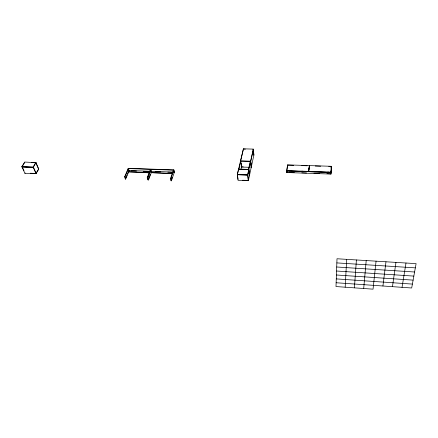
<?xml version="1.0" encoding="UTF-8"?>
<svg xmlns="http://www.w3.org/2000/svg" width="438" height="438" viewBox="0 0 438 438"><rect width="100%" height="100%" fill="white"/><g stroke="black" fill="none" stroke-linecap="round" stroke-linejoin="round"><path stroke-width="0.66" d="M309.332 165.876L309.414 165.591L331.418 166.298L330.942 172.43L286.704 170.951L287.635 164.891L309.327 165.586L308.648 171.674L286.753 170.924L287.635 164.891M308.642 171.384L286.737 170.639L286.78 172.539L330.947 174.067L331.002 172.205M331.402 168.422L331.418 166.298M345.177 287.197L346.677 259.351M354.413 287.848L356.406 259.953M330.947 174.067L331.424 168.165M330.942 168.148L331.051 166.801M363.699 288.505L366.201 260.555M376.056 261.163L373.045 289.168L335.995 286.551L337.003 258.754L416.1 263.638L411.687 287.996L336.132 282.751M328.746 166.5L331.462 166.56L330.98 172.463L308.73 171.674L309.414 165.591M309.036 169.101L309.19 167.809M309.212 169.035L309.365 167.694M308.566 169.429L308.724 168.093M382.927 285.998L385.971 261.776M392.459 286.66L395.952 262.395M286.78 172.539L287.125 170.3M402.04 287.328L405.993 263.014M253.306 149.385L253.284 149.106L243.402 148.832L237.352 174.373L238.042 180.314L248.33 180.702L253.898 154.992L253.356 149.363L250.695 161.485M248.33 180.702L247.651 174.74L253.284 149.106M248.839 169.944L247.716 175.052L237.336 174.68L238.546 169.336M248.488 169.396L250.246 161.43M241.256 166.549L241.146 167.031L249.206 167.3M241.042 169.03L241.508 167.042L240.812 161.135L238.934 169.073M125.673 179.027L125 176.804L128.482 168.559L129.139 170.782L125.673 179.027L125.334 179.016L124.655 176.788L128.246 168.312L173.864 169.911L174.368 172.161L171.4 180.801L171.044 180.79L172.156 177.56M171.4 180.801L170.875 178.545L173.864 169.911M171.044 180.79L170.524 178.534L173.432 170.136L173.683 171.263M148.531 179.914L151.707 171.592L151.126 169.353L147.929 177.675L148.531 179.914L147.836 179.887L147.239 177.647L150.442 169.331M150.229 174.554L148.186 179.903L147.584 177.664L150.787 169.342M172.118 173.678L150.962 172.643L151.466 171.318L173.196 172.096M125.334 179.016L127.069 174.893M127.562 173.716L128.307 171.948M149.353 172.846L128.509 171.827L129.057 170.519L149.791 171.258M36.168 172.911L38.615 169.221L35.867 162.892L35.544 162.881M35.949 162.684L24.692 162.038L21.9 166.659L24.862 173.262L36.053 173.689L38.747 168.991L35.998 162.662L31.361 162.525M36.053 173.689L33.118 167.059L35.834 162.416M24.791 162.279L21.971 166.949L33.255 167.354L35.998 162.662M24.862 173.262L25.322 173.043M245.389 149.144L243.402 149.09L240.539 161.162L240.555 160.856M243.347 149.32L243.703 149.331M252.945 149.582L253.301 149.593L253.848 155.222M250.667 161.2L240.506 160.883L240.758 163.752M250.383 161.228L250.75 161.239L251.324 166.883M240.451 161.124L250.613 161.441L251.22 167.365L250.854 167.354M287.607 165.148L293.679 165.345M301.777 165.602L307.175 165.778M315.267 166.04L320.665 166.216M287.569 165.394L287.947 165.411M241.201 166.79L243.216 166.856M308.73 171.384L330.947 172.145M238.568 169.057L248.861 169.407L249.49 175.337M286.748 170.7L287.125 170.71M288.79 170.765L290.148 170.815M301.727 171.209L303.085 171.253M314.659 171.647L316.022 171.696M327.597 172.09L328.96 172.134M238.507 169.309L248.806 169.659L249.441 175.589M248.412 170.179L248.784 170.19L249.386 175.841L249.014 175.824M286.819 172.287L287.202 172.298M288.856 172.358L294.292 172.545M301.76 172.802L306.518 172.966M313.986 173.224L319.422 173.415M326.89 173.672L330.969 173.809M21.9 166.659L33.118 167.059M237.352 174.373L247.651 174.74M33.069 167.108L33.392 167.119L36.184 173.453L30.266 173.229M237.768 174.439L237.396 174.428L238.026 179.438M245.176 174.707L247.125 174.778M22.02 166.922L33.233 167.327M131.143 170.853L136.492 171.044M143.177 171.285L148.52 171.477M155.61 171.734L160.708 171.915M167.825 172.172L172.928 172.353M173.935 172.391L174.286 172.402L173.776 170.152L128.148 168.548L128.799 170.771M237.385 174.653L247.678 175.025M128.509 171.827L149.281 172.583M150.962 172.643L172.736 173.432M242.603 180.232L247.744 180.423M248.017 180.434L248.384 180.451L247.771 174.8M124.655 176.788L125 176.804M147.239 177.647L147.929 177.675M170.524 178.534L170.875 178.545M336.855 262.904L415.334 267.853M336.702 266.994L414.583 272.003M336.559 271.018L413.844 276.093M336.411 274.987L413.111 280.123M336.274 278.897L412.393 284.087M22.371 167.289L23.953 170.732M241.256 163.434L241.546 165.936M243.402 148.832L243.435 149.117M248.762 169.687L248.789 169.966M250.629 161.173L251.27 167.124"/></g></svg>
